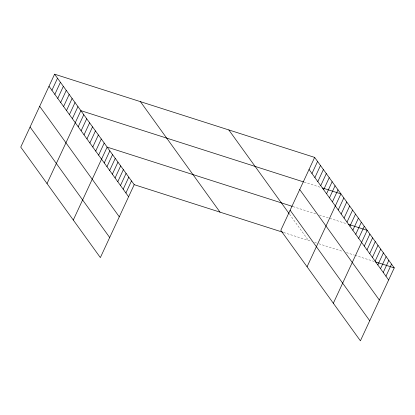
<?xml version="1.0" encoding="UTF-8"?>
<svg xmlns="http://www.w3.org/2000/svg" width="415" height="415" viewBox="0 0 415 415"><rect width="100%" height="100%" fill="white"/><g stroke="black" fill="none" stroke-linecap="round" stroke-linejoin="round"><path stroke-width="0.31" stroke-dasharray="2.08 1.56" d="M304.138 182.097L321.298 187.59M293.016 206.592L315.696 213.85M319.374 215.027L346.956 223.851M283.678 232.509L311.499 241.411M314.565 242.391L317.019 243.174M318.855 243.766L342.759 251.417M346.437 252.59L354.405 255.142M355.022 255.339L374.024 261.419M289.488 214.135L308.433 240.43"/><path stroke-width="0.62" d="M54.598 74.186L20.75 147.107L100.357 257.596L134.206 184.675L54.598 74.186L314.643 157.404L394.25 267.893L360.402 340.814L280.794 230.325L314.643 157.404M51.922 90.299L57.519 78.238M54.837 94.35L60.434 82.289M57.758 98.397L63.355 86.341M60.678 102.448L66.276 90.392M63.594 106.499L69.191 94.444M66.514 110.551L72.111 98.495M69.435 114.602L75.032 102.547M72.355 118.654L77.947 106.598M47.02 183.57L80.868 110.649L303.521 181.9M78.191 126.757L83.789 114.701M81.112 130.808L86.704 118.752M84.027 134.859L89.624 122.804M86.948 138.911L92.545 126.855M89.868 142.962L95.466 130.907M92.784 147.014L98.381 134.958M95.704 151.065L101.302 139.009M98.625 155.117L104.222 143.061M73.289 220.028L107.137 147.107L292.404 206.395M104.248 162.924L109.845 150.868M106.956 166.68L112.553 154.624M109.664 170.435L115.261 158.38M112.366 174.191L117.964 162.135M115.074 177.947L120.672 165.891M117.782 181.708L123.38 169.647M120.49 185.464L126.087 173.408M123.193 189.219L128.79 177.163M125.901 192.975L131.498 180.919M311.966 173.512L317.563 161.456M314.886 177.563L320.479 165.507M317.802 181.614L323.399 169.559M320.722 185.666L326.32 173.61M323.643 189.717L329.235 177.662M326.558 193.769L332.156 181.713M329.479 197.82L335.076 185.764M332.399 201.872L337.997 189.816M307.064 266.788L340.912 193.867L322.522 187.979M338.235 209.974L343.833 197.919M341.156 214.026L346.753 201.97M344.071 218.077L349.669 206.022M346.992 222.129L352.589 210.073M349.912 226.18L355.51 214.124M352.828 230.232L358.425 218.171M355.748 234.283L361.346 222.222M358.669 238.335L364.266 226.274M333.333 303.246L367.182 230.325L348.18 224.245M364.292 246.142L369.889 234.081M367 249.897L372.597 237.842M369.708 253.653L375.305 241.597M372.416 257.409L378.008 245.353M375.119 261.165L380.716 249.109M377.826 264.92L383.424 252.865M380.534 268.681L386.132 256.62M383.242 272.437L388.834 260.381M385.945 276.193L391.542 264.137M134.206 184.675L283.087 232.322M375.248 261.813L394.25 267.893M309.045 169.46L388.653 279.949M299.723 189.546L379.331 300.035M290.116 210.239L369.724 320.728M228.826 129.942L289.151 213.663M140.415 101.649L220.017 212.138M49.001 86.247L128.608 196.731M39.679 106.328L119.287 216.817M30.072 127.021L109.679 237.51"/></g></svg>
